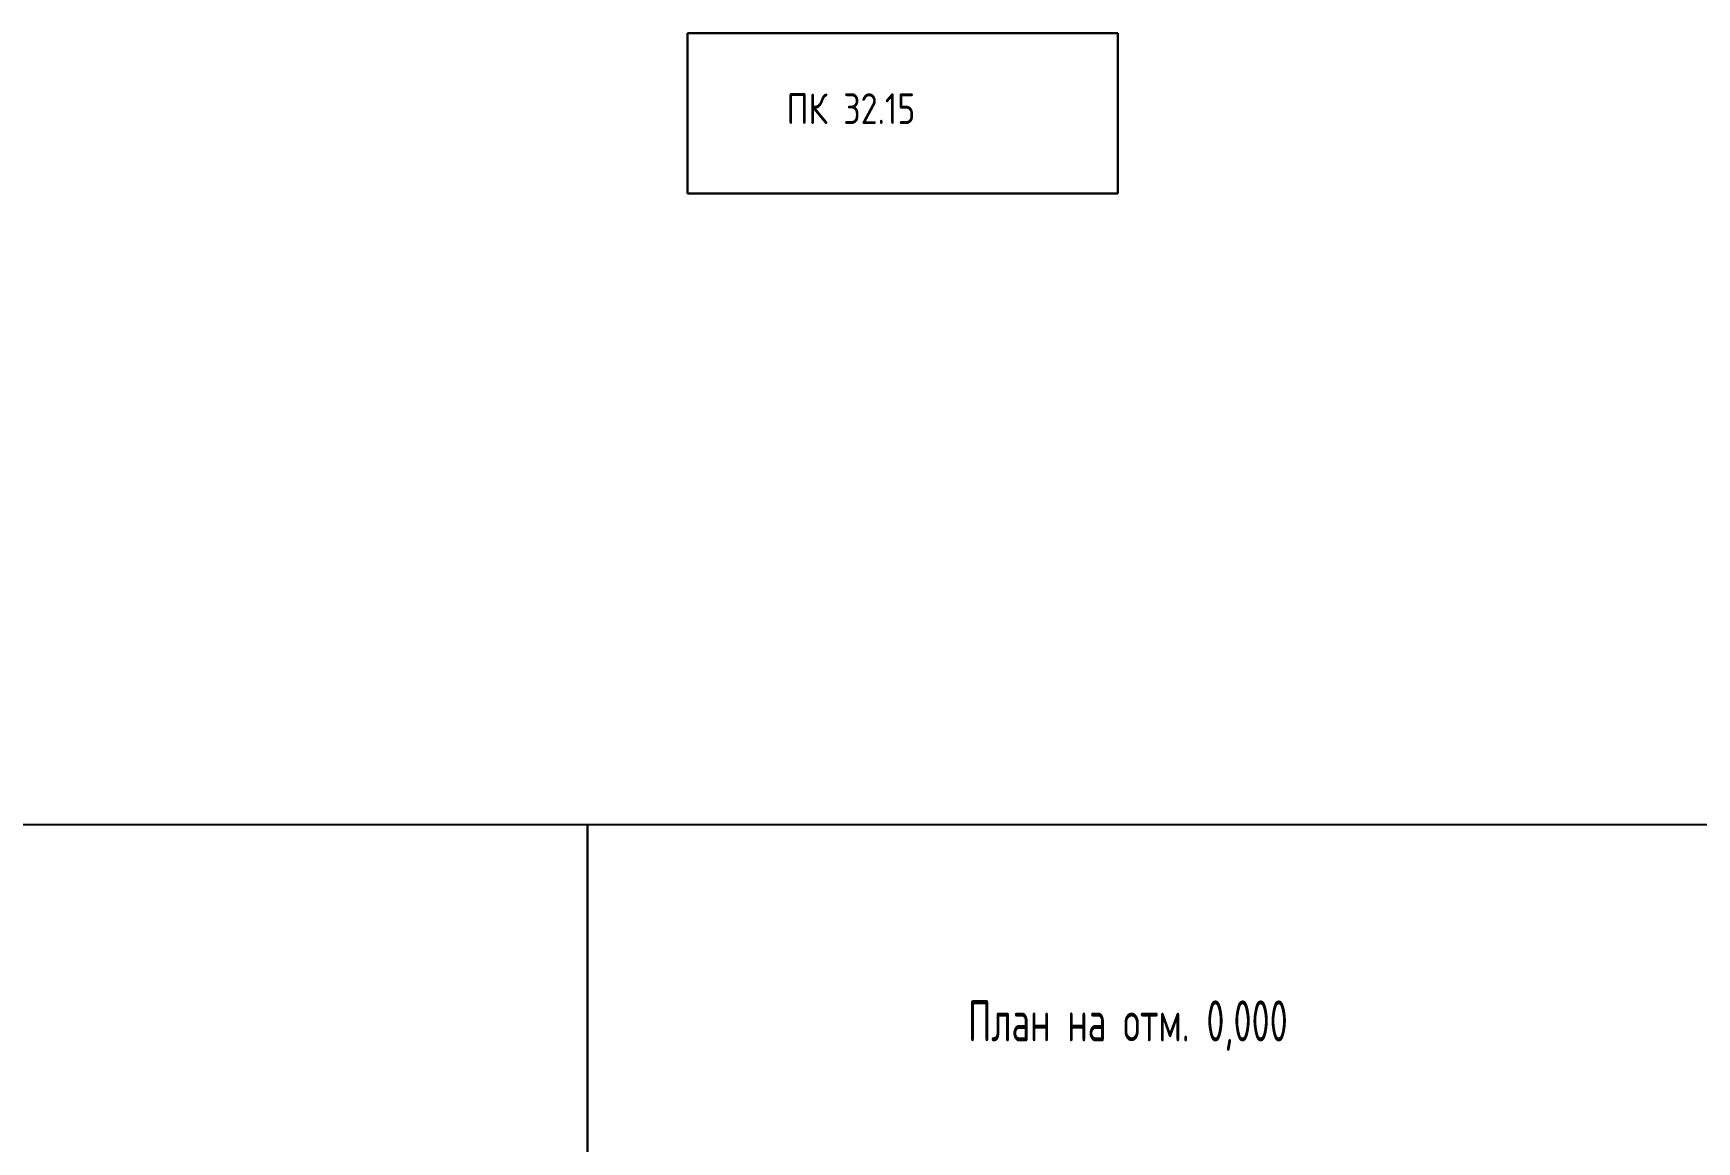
# Model space of a CAD drawing. Header units: millimetres. Extents: x -69913 to 106360, y -63759 to 35456.
# Drawn here: x -43328 to -27091, y 15274 to 26094 of the extents above; entities that cross this region are included whole.
import ezdxf
from ezdxf.enums import TextEntityAlignment as Align

# ---------------------------------------------------------------- set-up
doc = ezdxf.new("R2010")
doc.units = ezdxf.units.MM
doc.header["$MEASUREMENT"] = 0
doc.layers.add('МОНОЛИТ', color=2, linetype='Continuous', lineweight=30)
doc.layers.add('текст', color=1, linetype='Continuous', lineweight=25)
doc.styles.add('style2', font='CS_Gost2304.shx')
doc.styles.add('ГОСТ 2.304', font='CS_Gost2304.shx')

# ---------------------------------------------------------------- blocks, each defined once
blk = doc.blocks.new('*U152')
at = {"layer": 'МОНОЛИТ', "ltscale": 100}
for p, q in [((4200, 0), (0, 0)), ((0, 0), (0, -1563)), ((4200, -1563), (4200, 0)), ((0, -1563), (4200, -1563))]:
    blk.add_line(p, q, dxfattribs=at)
at = {"color": 1, "ltscale": 100, "style": 'ГОСТ 2.304'}
blk.add_attdef('МАРКА', text='', height=300, dxfattribs=at).set_placement((1596, -736), align=Align.MIDDLE_CENTER)

msp = doc.modelspace()

# ---------------------------------------------------------------- linework, layer by layer
at = {"ltscale": 100}
for points in [[(-59564.5, 18371.4), (-37917.2, 18371.4), (-37917.2, -18783.1), (-59564.5, -18783.1)], [(-37917.2, 18371.4), (-16269.9, 18371.4), (-16269.9, -18783.1), (-37917.2, -18783.1)]]:
    msp.add_lwpolyline(points, close=True, dxfattribs=at)

# ---------------------------------------------------------------- block references
at = {"layer": 'МОНОЛИТ', "color": 1}
msp.add_blockref('*U152', (-36942.6, 26093.9), dxfattribs=at).add_auto_attribs({'МАРКА': 'ПК 32.15'})

# ---------------------------------------------------------------- texts
at = {"layer": 'текст', "color": 0, "linetype": 'Continuous', "lineweight": 25, "ltscale": 50, "style": 'style2', "width": 0.8}
msp.add_text('План на отм. 0,000', height=400, dxfattribs=at).set_placement((-34204.3, 16253.2))

doc.saveas('drawing.dxf')
